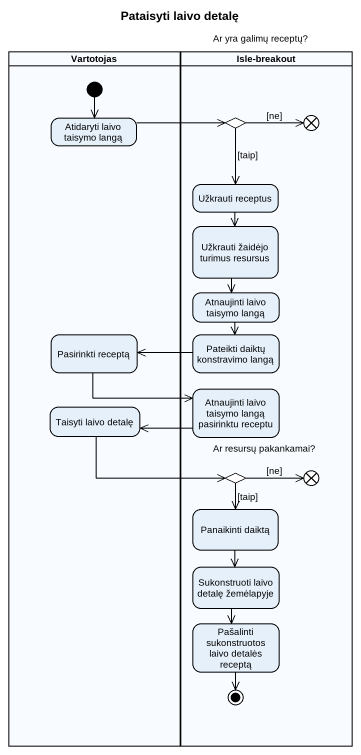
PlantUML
@startuml
title Pataisyti laivo detalę
hide empty description
state Vartotojas <<partition>> {
  state "Atidaryti laivo taisymo langą" as Atidaryti_laivo_taisymo
  state "Pasirinkti receptą" as Pasirinkti_receptą
  state "Taisyti laivo detalę" as Taisyti_laivo_detalę
  [*] --> Atidaryti_laivo_taisymo
}
state "Isle-breakout" as Isle_breakout <<partition>> {
  state "Ar yra galimų receptų?" as Ar_yra_galimų_receptų <<choice>>
  state flowfinal1 <<end>>
  state "Užkrauti receptus" as Užkrauti_receptus
  state "Užkrauti žaidėjo turimus resursus" as Užkrauti_žaidėjo_turimus
  state "Atnaujinti laivo taisymo langą" as Atnaujinti_laivo_taisymo
  state "Pateikti daiktų konstravimo langą" as Pateikti_daiktų_konstravimo
  state "Atnaujinti laivo taisymo langą pasirinktu receptu" as Atnaujinti_laivo_taisymo_2
  state "Ar resursų pakankamai?" as Ar_resursų_pakankamai <<choice>>
  state flowfinal2 <<end>>
  state "Panaikinti daiktą" as Panaikinti_daiktą
  state "Sukonstruoti laivo detalę žemėlapyje" as Sukonstruoti_laivo_detalę
  state "Pašalinti sukonstruotos laivo detalės receptą" as Pašalinti_sukonstruotos
  Pašalinti_sukonstruotos --> [*]
}
Atidaryti_laivo_taisymo -right-> Ar_yra_galimų_receptų
Ar_yra_galimų_receptų -right-> flowfinal1 : [ne]
Ar_yra_galimų_receptų --> Užkrauti_receptus : [taip]
Užkrauti_receptus --> Užkrauti_žaidėjo_turimus
Užkrauti_žaidėjo_turimus --> Atnaujinti_laivo_taisymo
Atnaujinti_laivo_taisymo --> Pateikti_daiktų_konstravimo
Pasirinkti_receptą -right-> Atnaujinti_laivo_taisymo_2
Pateikti_daiktų_konstravimo -left-> Pasirinkti_receptą
Atnaujinti_laivo_taisymo_2 -left-> Taisyti_laivo_detalę
Taisyti_laivo_detalę -right-> Ar_resursų_pakankamai
Ar_resursų_pakankamai -right-> flowfinal2 : [ne]
Ar_resursų_pakankamai --> Panaikinti_daiktą : [taip]
Panaikinti_daiktą --> Sukonstruoti_laivo_detalę
Sukonstruoti_laivo_detalę --> Pašalinti_sukonstruotos
@enduml
